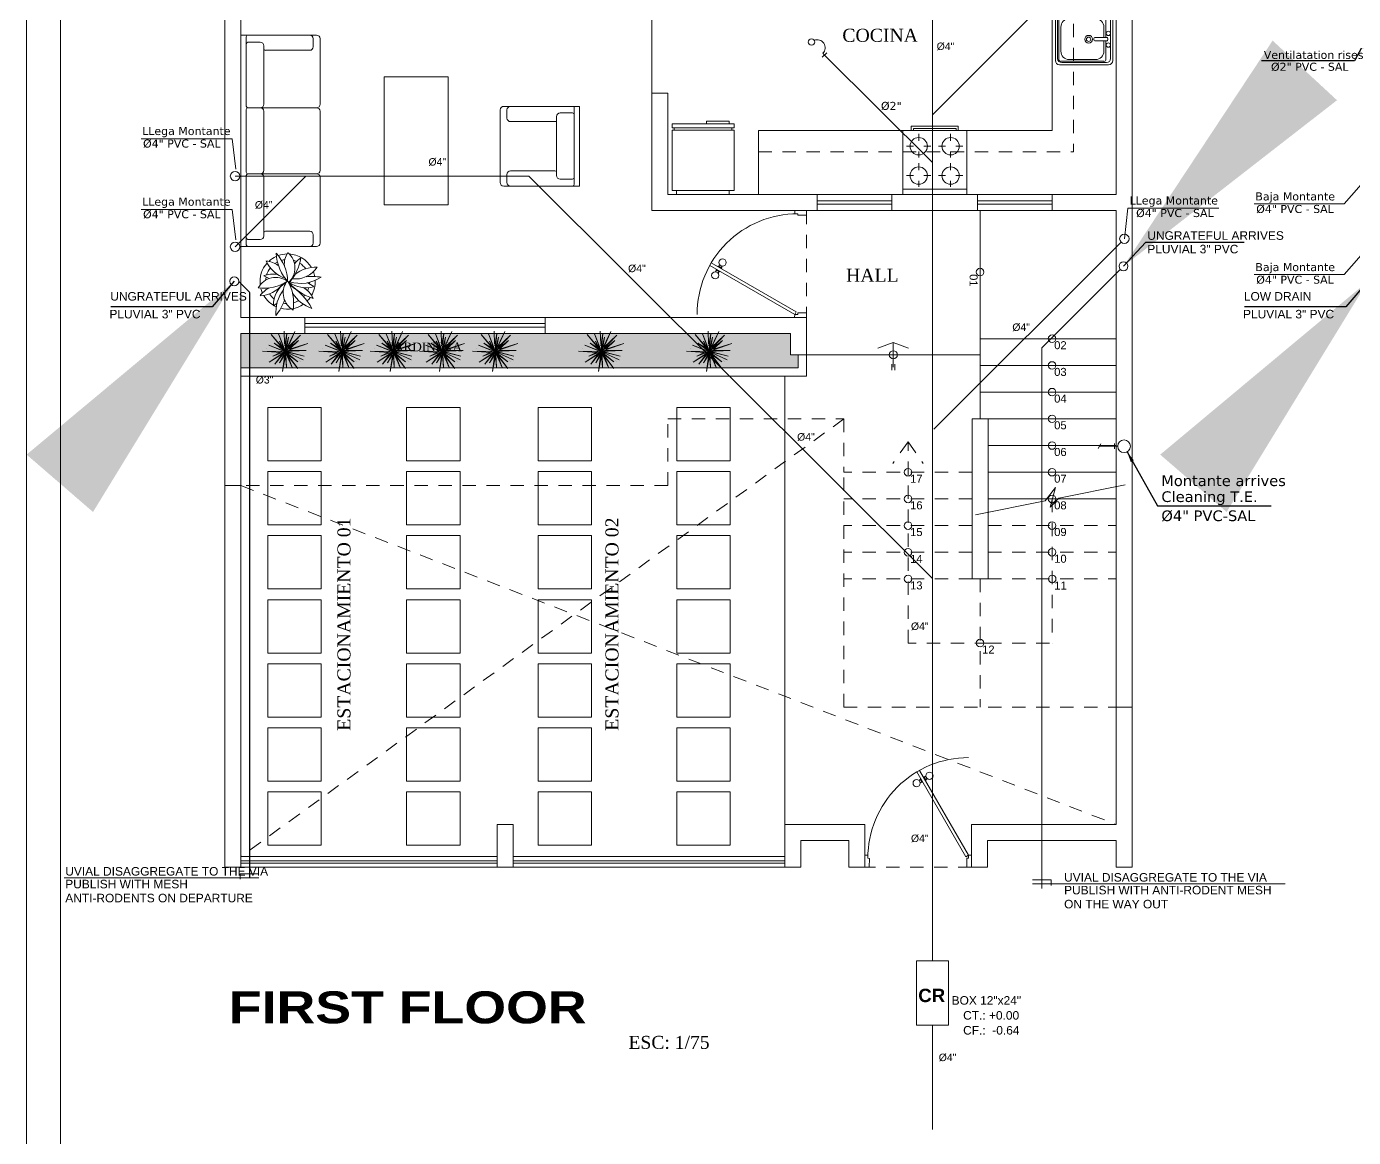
# Model space of a CAD drawing. Header units: millimetres. Extents: x -59 to 123, y 54 to 155.
# Drawn here: x 34.58 to 47.02, y 131.96 to 142.36 of the extents above; entities that cross this region are included whole.
import ezdxf

# ---------------------------------------------------------------- set-up
doc = ezdxf.new("R2010")
doc.units = ezdxf.units.MM
for name, pattern in [('ACAD_ISO04W100', [30.5, 24, -3, 0.5, -3]), ('CONTINUA', [0]), ('DASHDOT', [25.4, 12.7, -6.35, 0, -6.35]), ('DASHDOTX2', [50.8, 25.4, -12.7, 0, -12.7]), ('HIDDEN2', [0.1875, 0.125, -0.0625])]:
    doc.linetypes.add(name, pattern=pattern)
doc.layers.get('0').update_dxf_attribs({"lineweight": 9})
doc.layers.get('Defpoints').update_dxf_attribs({"lineweight": 0})
for name, color, linetype in [('A-PROY', 8, 'HIDDEN2'), ('A-TEX 010', 7, 'Continuous'), ('TEXTO', 2, 'Continuous'), ('TEXTO2', 3, 'Continuous')]:
    doc.layers.add(name, color=color, linetype=linetype)
for name, color, linetype, lineweight in [('arboles', 94, 'Continuous', 9), ('COTAS', 8, 'Continuous', 5), ('desague', 4, 'Continuous', 60), ('DET-CORTE', 86, 'Continuous', 50), ('ESCALERA', 128, 'Continuous', 9), ('HP-Baranda', 2, 'Continuous', 0), ('HP-Mobiliario', 251, 'Continuous', 0), ('mobiliario', 7, 'Continuous', 0), ('MUEBLES', 40, 'Continuous', 20), ('muro', 5, 'Continuous', 70), ('murobajo', 7, 'Continuous', 30), ('MUROS', 7, 'Continuous', 80), ('niveles', 8, 'Continuous', 15), ('pisos', 251, 'Continuous', 0), ('PLANTILLA', 252, 'Continuous', 13), ('pluma1', 1, 'Continuous', 9), ('pluma2', 4, 'Continuous', 20), ('pluma3', 13, 'Continuous', 30), ('PUERTAS', 7, 'Continuous', 9), ('red desague', 73, 'Continuous', 80), ('TEXTOAGUA', 140, 'Continuous', 20), ('TUB.AGUA', 7, 'DASHDOTX2', 40), ('vegetacion', 95, 'Continuous', 0), ('VENTANA BAJA', 150, 'Continuous', 20)]:
    doc.layers.add(name, color=color, linetype=linetype, lineweight=lineweight)
doc.styles.add('120', font='Swis721 LtEx BT Light.ttf', dxfattribs={"height": 0.12})
doc.styles.add('ARIAL', font='arial.ttf')
doc.styles.add('ARIALNEG', font='arialbd.ttf')
doc.styles.add('BOLD', font='Swis721 Lt BT Light.ttf', dxfattribs={"height": 2})
doc.styles.add('DL-100', font='arialbd.ttf', dxfattribs={"width": 1.4, "height": 0.14})
doc.styles.add('LUIS', font='arial.ttf')
doc.styles.add('ROMANS', font='ROMANS.SHX', dxfattribs={"width": 1.35, "height": 0.29})
doc.styles.get("Standard").update_dxf_attribs({"font": 'arial.ttf'})
doc.styles.add('style4', font='verdanab.ttf', dxfattribs={"height": 0.1})
doc.styles.add('textcosan', font='verdana.ttf', dxfattribs={"height": 0.1})
doc.dimstyles.new('dimension horizontal', dxfattribs={"dimtxt": 0.08, "dimasz": 0.1, "dimexe": 0.15, "dimexo": 0.3, "dimgap": 0.01, "dimtad": 2, "dimtih": 1, "dimtoh": 1, "dimzin": 1, "dimtxsty": 'style4', "dimblk": 'ARCHTICK', "dimcen": 0.08, "dimadec": 0, "dimazin": 0, "dimtfac": 1, "dimtmove": 0, "dimatfit": 3, "dimfxl": 1, "dimarcsym": 0})
doc.dimstyles.new('ISO-25', dxfattribs={"dimtxt": 2.5, "dimasz": 2.5, "dimexe": 1.25, "dimexo": 0.625, "dimtad": 1, "dimtxsty": 'Standard', "dimcen": 2.5, "dimadec": 0, "dimazin": 0, "dimtfac": 1, "dimtmove": 0, "dimatfit": 3, "dimfxl": 1, "dimarcsym": 0})

# ---------------------------------------------------------------- blocks, each defined once
blk = doc.blocks.new('COC')
for p, q in [((602.979, 76.362), (603.419, 76.362)), ((602.979, 76.362), (602.979, 76.322)), ((602.999, 76.342), (603.399, 76.342)), ((602.999, 76.342), (602.999, 76.322)), ((603.399, 76.342), (603.399, 76.322)), ((603.419, 76.362), (603.419, 76.322)), ((602.899, 76.322), (603.499, 76.322)), ((602.899, 76.322), (602.899, 75.722)), ((603.05, 76.225), (603.05, 76.291)), ((603.349, 76.225), (603.349, 76.291)), ((603.499, 76.322), (603.499, 75.722)), ((602.934, 76.176), (603.001, 76.176)), ((603.05, 76.069), (603.05, 76.127)), ((603.099, 76.176), (603.164, 76.176)), ((603.234, 76.176), (603.3, 76.176)), ((603.349, 76.069), (603.349, 76.127)), ((603.398, 76.176), (603.463, 76.176)), ((603.05, 75.95), (603.05, 76.016)), ((603.349, 75.95), (603.349, 76.016)), ((602.934, 75.901), (603.001, 75.901)), ((603.05, 75.794), (603.05, 75.852)), ((603.099, 75.901), (603.164, 75.901)), ((603.234, 75.901), (603.3, 75.901)), ((603.349, 75.794), (603.349, 75.852)), ((603.398, 75.901), (603.463, 75.901)), ((603.499, 75.772), (602.899, 75.772)), ((603.499, 75.722), (602.899, 75.722))]:
    blk.add_line(p, q)
for centre in [(603.05, 76.176), (603.349, 76.176), (603.05, 75.901), (603.349, 75.901)]:
    blk.add_circle(centre, 0.0812)
blk = doc.blocks.new('lavo')
for p, q in [((734.652, 78.217), (734.652, 77.495)), ((734.652, 78.217), (734.652, 77.495)), ((734.672, 78.198), (734.672, 77.515)), ((734.672, 78.198), (734.672, 77.515)), ((734.691, 78.256), (735.15, 78.256)), ((734.691, 78.256), (735.15, 78.256)), ((734.711, 78.237), (735.13, 78.237)), ((734.711, 78.237), (735.13, 78.237)), ((734.716, 78.206), (734.716, 77.71)), ((734.716, 78.206), (734.716, 77.71)), ((734.735, 78.225), (735.138, 78.225)), ((734.735, 78.225), (735.138, 78.225)), ((734.741, 78.206), (734.741, 77.905)), ((734.741, 78.206), (734.741, 77.905)), ((734.764, 78.206), (734.764, 77.905)), ((734.764, 78.206), (734.764, 77.905)), ((734.788, 78.206), (734.788, 77.905)), ((734.788, 78.206), (734.788, 77.905)), ((734.811, 78.206), (734.811, 77.905)), ((734.811, 78.206), (734.811, 77.905)), ((734.834, 78.206), (734.834, 77.905)), ((734.834, 78.206), (734.834, 77.905)), ((734.858, 78.206), (734.858, 77.905)), ((734.858, 78.206), (734.858, 77.905)), ((734.881, 78.206), (734.881, 77.905)), ((734.881, 78.206), (734.881, 77.905)), ((734.905, 78.206), (734.905, 77.905)), ((734.905, 78.206), (734.905, 77.905)), ((734.928, 78.206), (734.928, 77.905)), ((734.928, 78.206), (734.928, 77.905)), ((734.951, 78.206), (734.951, 77.905)), ((734.951, 78.206), (734.951, 77.905)), ((734.975, 78.206), (734.975, 77.905)), ((734.975, 78.206), (734.975, 77.905)), ((734.998, 78.206), (734.998, 77.905)), ((734.998, 78.206), (734.998, 77.905)), ((735.021, 78.206), (735.021, 77.905)), ((735.021, 78.206), (735.021, 77.905)), ((735.045, 78.206), (735.045, 77.905)), ((735.045, 78.206), (735.045, 77.905)), ((735.068, 78.206), (735.068, 77.905)), ((735.068, 78.206), (735.068, 77.905)), ((735.091, 78.206), (735.091, 77.905)), ((735.091, 78.206), (735.091, 77.905)), ((735.115, 78.206), (735.115, 77.905)), ((735.115, 78.206), (735.115, 77.905)), ((735.138, 78.206), (735.138, 77.905)), ((735.138, 78.206), (735.138, 77.905)), ((735.158, 78.206), (735.158, 77.507)), ((735.158, 78.206), (735.158, 77.507)), ((735.169, 78.198), (735.169, 77.515)), ((735.169, 78.198), (735.169, 77.515)), ((735.189, 78.217), (735.189, 77.495)), ((735.189, 78.217), (735.189, 77.495)), ((735.06, 77.886), (734.813, 77.886)), ((735.06, 77.886), (734.813, 77.886)), ((734.697, 77.702), (734.697, 77.688)), ((734.697, 77.702), (734.697, 77.688)), ((734.821, 77.71), (734.705, 77.71)), ((734.821, 77.71), (734.705, 77.71)), ((734.735, 77.808), (734.735, 77.71)), ((734.735, 77.808), (734.735, 77.71)), ((734.829, 77.688), (734.829, 77.702)), ((734.829, 77.688), (734.829, 77.702)), ((735.138, 77.808), (735.138, 77.582)), ((735.138, 77.808), (735.138, 77.582)), ((734.705, 77.68), (734.821, 77.68)), ((734.705, 77.68), (734.821, 77.68)), ((734.716, 77.68), (734.716, 77.507)), ((734.716, 77.68), (734.716, 77.507)), ((734.735, 77.68), (734.735, 77.582)), ((734.735, 77.68), (734.735, 77.582)), ((734.691, 77.456), (735.15, 77.456)), ((734.691, 77.456), (735.15, 77.456)), ((734.711, 77.476), (735.13, 77.476)), ((734.711, 77.476), (735.13, 77.476)), ((734.735, 77.488), (735.138, 77.488)), ((734.735, 77.488), (735.138, 77.488)), ((735.06, 77.504), (734.813, 77.504)), ((735.06, 77.504), (734.813, 77.504))]:
    blk.add_line(p, q)
for centre, radius in [((734.694, 77.749), 0.0202), ((734.694, 77.749), 0.0202), ((734.878, 77.695), 0.0361), ((734.878, 77.695), 0.0361), ((734.878, 77.695), 0.0205), ((734.878, 77.695), 0.0205), ((734.694, 77.64), 0.0202), ((734.694, 77.64), 0.0202)]:
    blk.add_circle(centre, radius)
for centre, radius, start, end in [((734.691, 78.217), 0.0389, 90, 180), ((734.691, 78.217), 0.0389, 90, 180), ((734.711, 78.198), 0.0389, 90, 180), ((734.711, 78.198), 0.0389, 90, 180), ((734.735, 78.206), 0.0195, 90, 180), ((734.735, 78.206), 0.0195, 90, 180), ((735.13, 78.198), 0.0389, 0, 90), ((735.13, 78.198), 0.0389, 0, 90), ((735.138, 78.206), 0.0195, 0, 90), ((735.138, 78.206), 0.0195, 0, 90), ((735.15, 78.217), 0.0389, 0, 90), ((735.15, 78.217), 0.0389, 0, 90), ((734.813, 77.808), 0.0779, 90, 180), ((734.813, 77.808), 0.0779, 90, 180), ((735.06, 77.808), 0.0779, 0, 90), ((735.06, 77.808), 0.0779, 0, 90), ((734.705, 77.702), 0.00779, 90, 180), ((734.705, 77.702), 0.00779, 90, 180), ((734.821, 77.702), 0.00779, 0, 90), ((734.821, 77.702), 0.00779, 0, 90), ((734.705, 77.688), 0.00779, 180, 270), ((734.705, 77.688), 0.00779, 180, 270), ((734.813, 77.582), 0.0779, 180, 270), ((734.813, 77.582), 0.0779, 180, 270), ((734.821, 77.688), 0.00779, 270, 360), ((734.821, 77.688), 0.00779, 270, 360), ((735.06, 77.582), 0.0779, 270, 0), ((735.06, 77.582), 0.0779, 270, 0), ((734.691, 77.495), 0.0389, 180, 270), ((734.691, 77.495), 0.0389, 180, 270), ((734.711, 77.515), 0.0389, 180, 270), ((734.711, 77.515), 0.0389, 180, 270), ((734.735, 77.507), 0.0195, 180, 270), ((734.735, 77.507), 0.0195, 180, 270), ((735.13, 77.515), 0.0389, 270, 0), ((735.13, 77.515), 0.0389, 270, 0), ((735.138, 77.507), 0.0195, 270, 0), ((735.138, 77.507), 0.0195, 270, 0), ((735.15, 77.495), 0.0389, 270, 0), ((735.15, 77.495), 0.0389, 270, 0)]:
    blk.add_arc(centre, radius, start, end)
blk = doc.blocks.new('REFRI')
at = {"layer": 'MUEBLES', "color": 250, "lineweight": 0, "ltscale": 0.25}
for p, q in [((0.04, 0.298), (0.04, -0.302)), ((0.625, 0.298), (0.04, 0.298)), ((0.625, -0.302), (0.625, 0.298)), ((0.647, 0.277), (0.625, 0.277)), ((0.647, -0.302), (0.647, 0.298)), ((0.685, 0.298), (0.647, 0.298)), ((0.685, 0.298), (0.685, -0.302)), ((0.685, -0.302), (0.685, 0.298)), ((0, 0.254), (0, -0.254)), ((0.04, 0.254), (0, 0.254)), ((0.711, -0.034), (0.685, -0.034)), ((0.711, -0.256), (0.711, -0.034)), ((0, -0.254), (0.04, -0.254)), ((0.711, -0.256), (0.685, -0.256)), ((0.04, -0.302), (0.625, -0.302)), ((0.647, -0.28), (0.625, -0.28)), ((0.647, -0.302), (0.685, -0.302))]:
    blk.add_line(p, q, dxfattribs=at)
blk = doc.blocks.new('A$C553331B4')
at = {"layer": 'pisos'}
for points in [[(0, 4.1), (0.5, 4.1), (0.5, 3.6), (0, 3.6)], [(1.8, 4.1), (1.3, 4.1), (1.3, 3.6), (1.8, 3.6)], [(0, 3.5), (0.5, 3.5), (0.5, 3), (0, 3)], [(1.8, 3.5), (1.3, 3.5), (1.3, 3), (1.8, 3)], [(0, 2.9), (0.5, 2.9), (0.5, 2.4), (0, 2.4)], [(1.8, 2.9), (1.3, 2.9), (1.3, 2.4), (1.8, 2.4)], [(0, 2.3), (0.5, 2.3), (0.5, 1.8), (0, 1.8)], [(1.8, 2.3), (1.3, 2.3), (1.3, 1.8), (1.8, 1.8)], [(0, 1.7), (0.5, 1.7), (0.5, 1.2), (0, 1.2)], [(1.8, 1.7), (1.3, 1.7), (1.3, 1.2), (1.8, 1.2)], [(0, 1.1), (0.5, 1.1), (0.5, 0.6), (0, 0.6)], [(1.8, 1.1), (1.3, 1.1), (1.3, 0.6), (1.8, 0.6)], [(0, 0.5), (0.5, 0.5), (0.5, 0), (0, 0)], [(1.8, 0.5), (1.3, 0.5), (1.3, 0), (1.8, 0)]]:
    blk.add_lwpolyline(points, close=True, dxfattribs=at)
blk = doc.blocks.new('rf67')
at = {"layer": 'PUERTAS', "ltscale": 0.075}
for p, q in [((2984.454, 394.896), (2984.429, 394.895)), ((2984.458, 394.069), (2984.429, 394.895)), ((2984.483, 394.07), (2984.454, 394.896)), ((2983.733, 394.439), (2983.698, 394.374)), ((2983.711, 394.48), (2983.733, 394.468)), ((2983.733, 394.468), (2983.722, 394.445)), ((2983.722, 394.445), (2983.733, 394.439)), ((2983.664, 394.391), (2983.698, 394.374)), ((2984.483, 394.07), (2984.458, 394.069)), ((2984.483, 394.07), (2984.472, 394.047)), ((2984.506, 394.058), (2984.483, 394.07)), ((2984.46, 394.053), (2984.425, 393.987)), ((2984.459, 393.969), (2984.425, 393.987)), ((2984.472, 394.047), (2984.46, 394.053))]:
    blk.add_line(p, q, dxfattribs=at)
at = {"layer": 'PUERTAS', "ltscale": 0.01}
for p, q in [((2984.409, 394.824), (2984.426, 394.825)), ((2984.41, 394.8), (2984.427, 394.801)), ((2984.425, 394.83), (2984.431, 394.83)), ((2984.427, 394.796), (2984.425, 394.83)), ((2984.427, 394.796), (2984.433, 394.796)), ((2984.462, 394.831), (2984.457, 394.831)), ((2984.464, 394.797), (2984.458, 394.797)), ((2984.464, 394.797), (2984.462, 394.831)), ((2984.479, 394.827), (2984.463, 394.826)), ((2984.48, 394.803), (2984.464, 394.802))]:
    blk.add_line(p, q, dxfattribs=at)
for centre in [(2984.382, 394.812), (2984.507, 394.816)]:
    blk.add_circle(centre, 0.0302, dxfattribs=at)
blk.add_arc((2984.471, 394.048), 0.848, 61.9779, 152.0448, dxfattribs=at)
blk = doc.blocks.new('DWW')
at = {"layer": 'arboles', "color": 251}
for p, q in [((303.82, 165.03), (303.629, 165.257)), ((303.629, 165.257), (303.77, 165.098)), ((303.82, 165.03), (303.729, 165.27)), ((303.729, 165.27), (303.815, 165.052)), ((303.812, 165.133), (303.805, 165.302)), ((303.841, 165.274), (303.813, 165.108)), ((303.82, 165.03), (303.949, 165.3)), ((303.82, 165.03), (303.841, 165.274)), ((303.82, 165.03), (304.028, 165.251)), ((303.82, 165.03), (303.865, 165.223)), ((303.865, 165.223), (303.836, 165.057)), ((303.949, 165.3), (303.853, 165.084)), ((303.853, 165.084), (304.028, 165.251)), ((303.987, 165.227), (303.987, 165.227)), ((303.997, 165.207), (303.997, 165.207)), ((303.82, 165.03), (303.512, 165.036)), ((303.512, 165.036), (303.756, 165.015)), ((303.566, 165.072), (303.566, 165.072)), ((303.82, 165.03), (303.596, 165.113)), ((303.596, 165.113), (303.772, 165.041)), ((303.82, 165.03), (303.604, 164.887)), ((303.653, 164.967), (303.785, 165.033)), ((303.82, 165.03), (303.653, 164.967)), ((303.82, 165.03), (303.668, 165.141)), ((303.668, 165.141), (303.788, 165.068)), ((303.679, 165.147), (303.679, 165.147)), ((303.82, 165.03), (303.679, 164.86)), ((303.69, 165.128), (303.69, 165.128)), ((303.82, 165.03), (303.741, 165.17)), ((303.741, 165.17), (303.77, 165.098)), ((303.82, 165.03), (303.744, 164.875)), ((303.82, 165.03), (303.783, 164.76)), ((303.82, 165.03), (304.001, 165.176)), ((303.82, 165.03), (304.124, 165.137)), ((303.82, 165.03), (304.102, 165.041)), ((303.82, 165.03), (304.074, 164.966)), ((303.82, 165.03), (303.99, 164.798)), ((303.82, 165.03), (304.063, 164.918)), ((303.82, 165.03), (303.99, 164.889)), ((303.82, 165.03), (303.837, 164.818)), ((303.82, 165.03), (303.92, 164.804)), ((304.063, 164.918), (303.847, 165.014)), ((304.074, 164.966), (303.855, 165.027)), ((304.102, 165.041), (303.863, 165.041)), ((303.873, 165.151), (303.873, 165.151)), ((304.001, 165.176), (303.879, 165.059)), ((304.124, 165.137), (303.879, 165.059)), ((303.782, 164.998), (303.604, 164.887)), ((303.604, 164.887), (303.604, 164.887)), ((303.679, 164.86), (303.782, 164.998)), ((303.744, 164.875), (303.809, 164.982)), ((303.783, 164.76), (303.822, 164.974)), ((303.837, 164.818), (303.83, 164.987)), ((303.99, 164.889), (303.852, 164.992)), ((303.99, 164.798), (303.857, 164.971)), ((303.857, 164.971), (303.92, 164.804)), ((303.898, 164.836), (303.898, 164.836)), ((304.012, 164.912), (304.012, 164.912)), ((304.022, 164.892), (304.022, 164.892))]:
    blk.add_line(p, q, dxfattribs=at)
blk = doc.blocks.new('A$C45F17A5E')
at = {"color": 250, "lineweight": 0}
for p, q in [((0.13, 0.259), (0.13, 0.203)), ((0.158, 0.259), (0.158, 0.203)), ((0.144, 0.229), (0.144, 0))]:
    blk.add_line(p, q, dxfattribs=at)
blk.add_lwpolyline([(0.288, 0.052), (0.144, 0), (0, 0.052)], dxfattribs=at)
blk.add_circle((0.144, 0.114), 0.0379, dxfattribs=at)
blk = doc.blocks.new('juy')
at = {"layer": 'mobiliario'}
for p, q in [((290.007, 88.104), (290.007, 88.038)), ((290.007, 88.104), (291.987, 88.104)), ((290.007, 87.395), (290.007, 88.038)), ((290.023, 88.055), (290.089, 88.055)), ((290.073, 87.923), (290.073, 88.038)), ((290.089, 88.055), (290.671, 88.055)), ((290.687, 88.038), (290.687, 87.923)), ((290.704, 88.055), (291.29, 88.055)), ((291.306, 88.038), (291.306, 87.923)), ((291.306, 88.038), (291.306, 87.923)), ((291.904, 88.055), (291.323, 88.055)), ((291.97, 88.055), (291.904, 88.055)), ((291.921, 87.923), (291.921, 88.038)), ((291.987, 88.104), (291.987, 88.038)), ((291.987, 87.395), (291.987, 88.038)), ((290.687, 87.923), (290.687, 87.395)), ((290.687, 87.923), (290.687, 87.395)), ((291.306, 87.923), (291.306, 87.395)), ((291.306, 87.923), (291.306, 87.395)), ((290.106, 87.89), (290.654, 87.89)), ((290.149, 87.459), (290.149, 87.873)), ((290.72, 87.89), (291.273, 87.89)), ((291.888, 87.89), (291.339, 87.89)), ((291.844, 87.459), (291.844, 87.873)), ((290.116, 87.426), (290.04, 87.426)), ((291.877, 87.426), (291.954, 87.426)), ((290.654, 87.362), (290.04, 87.362)), ((291.273, 87.362), (290.72, 87.362)), ((291.339, 87.362), (291.789, 87.362)), ((291.789, 87.362), (291.954, 87.362))]:
    blk.add_line(p, q, dxfattribs=at)
for centre, radius, start, end in [((290.023, 88.038), 0.0165, 90, 180), ((290.089, 88.038), 0.0165, 90, 180), ((290.671, 88.038), 0.0165, 0, 90), ((290.704, 88.038), 0.0165, 90, 180), ((291.29, 88.038), 0.0165, 0, 90), ((291.323, 88.038), 0.0165, 90, 180), ((291.904, 88.038), 0.0165, 0, 90), ((291.97, 88.038), 0.0165, 0, 90), ((290.106, 87.923), 0.033, 180, 270), ((290.654, 87.923), 0.033, 270, 0), ((290.72, 87.923), 0.033, 180, 270), ((291.273, 87.923), 0.033, 270, 0), ((291.339, 87.923), 0.033, 180, 270), ((291.888, 87.923), 0.033, 270, 0), ((290.133, 87.873), 0.0165, 0, 90), ((291.86, 87.873), 0.0165, 90, 180), ((290.04, 87.459), 0.033, 180, 270), ((290.04, 87.395), 0.033, 180, 270), ((290.116, 87.459), 0.033, 270, 0), ((290.654, 87.395), 0.033, 270, 0), ((290.72, 87.395), 0.033, 180, 270), ((291.273, 87.395), 0.033, 270, 0), ((291.339, 87.395), 0.033, 180, 270), ((291.877, 87.459), 0.033, 180, 270), ((291.954, 87.459), 0.033, 270, 0), ((291.954, 87.395), 0.033, 270, 0)]:
    blk.add_arc(centre, radius, start, end, dxfattribs=at)
blk = doc.blocks.new('A$C35FC679C')
at = {"layer": 'mobiliario'}
for centre, major_axis, start_param, end_param in [((0.37, 0.655), (0.234, 0.234), 2.807945, 3.559162), ((0.053, 0.276), (-0.166, 0.166), -1.394739, -0.871978), ((0.275, 0.318), (-0.183, 0.183), -0.365862, -0.03183), ((0.275, 0.318), (0.146, 0.146), 1.271239, 1.398804), ((0.576, 0.594), (0.288, 0.288), 2.381853, 3.132124), ((-0.132, 0.308), (-0.288, 0.288), 3.952649, 4.669739), ((0.275, 0.318), (0.183, 0.183), 0.797223, 1.134269), ((0.275, 0.318), (0.146, 0.146), 0.909973, 1.067965), ((0.43, 0.479), (-0.132, 0.132), 0.167501, 0.86755), ((0.157, 0.446), (-0.132, 0.132), 3.094325, 4.784748), ((-0.091, 0.63), (0.353, 0.353), 4.785521, 5.315946), ((0.275, 0.318), (0.183, 0.183), 6.02824, 7.016873), ((0.275, 0.318), (-0.146, 0.146), -1.199158, -1.042094), ((0.518, 0.347), (0.16, 0.16), 1.337852, 1.698718), ((0.275, 0.318), (-0.183, 0.183), 0.051086, 0.909468), ((0.14, 0.114), (-0.194, 0.194), -0.937031, -0.455009), ((0.275, 0.318), (0.146, 0.146), 1.683254, 2.05202), ((0.351, 0.577), (-0.166, 0.166), 2.21188, 3.369461), ((0.544, 0.122), (0.234, 0.234), 0.766198, 1.445373), ((0.275, 0.318), (-0.146, 0.146), 4.538164, 4.923401), ((0.275, 0.318), (0.183, 0.183), 5.676028, 5.861613), ((0.164, 0.17), (-0.132, 0.132), -1.418119, 0.293643), ((0.052, 0.662), (0.288, 0.288), 3.797997, 4.502305), ((0.018, 0.436), (0.177, 0.177), 3.921465, 4.892716), ((0.235, 0.02), (-0.194, 0.194), -0.261765, 0.135081), ((0.275, 0.318), (0.183, 0.183), 2.599723, 2.77898), ((0.191, 0.58), (0.177, 0.177), 3.331376, 3.563389), ((0.275, 0.318), (-0.146, 0.146), 0.584922, 0.72824), ((0.275, 0.318), (-0.146, 0.146), 1.092541, 1.137504), ((0.377, 0.104), (-0.166, 0.166), -0.270571, 0.843169), ((0.42, 0.212), (0.132, 0.132), 1.775543, 3.400298), ((-0.076, 0.117), (-0.288, 0.288), 3.763059, 4.467367), ((0.447, 0.534), (0.194, 0.194), 3.309542, 4.190301), ((0.663, 0.637), (0.353, 0.353), 3.077982, 3.622898), ((0.397, 0.647), (0.245, 0.245), 3.630658, 4.513959), ((-0.021, -0.222), (0.422, 0.422), 6.001395, 6.507374), ((0.308, 0.066), (0.16, 0.16), 5.927989, 6.537035), ((0.502, -0.232), (-0.422, 0.422), -0.932448, -0.695335), ((0.365, 0.073), (0.177, 0.177), 0.122703, 0.408865), ((0.275, 0.318), (-0.146, 0.146), 3.492902, 3.652356), ((0.275, 0.318), (0.146, 0.146), 5.381139, 5.463081), ((0.275, 0.318), (0.183, 0.183), 4.969783, 5.537943), ((0.275, 0.318), (-0.183, 0.183), 1.311404, 1.930218), ((0.275, 0.318), (-0.146, 0.146), 1.385002, 1.687797), ((0.511, 0.03), (-0.245, 0.245), 0.133267, 0.873255), ((-0.311, 0.359), (0.422, 0.422), 4.851626, 5.129163), ((0.615, 0.394), (0.245, 0.245), 2.917221, 3.59382), ((0.275, 0.318), (-0.146, 0.146), 2.629977, 2.881634), ((0.275, 0.318), (0.146, 0.146), 4.730852, 4.837244), ((0.275, 0.318), (0.183, 0.183), 4.706544, 4.887542), ((-0.044, 0.364), (0.234, 0.234), 4.523092, 4.652415), ((0.275, 0.318), (0.183, 0.183), 3.671632, 4.53098), ((0.275, 0.318), (0.146, 0.146), 3.725409, 3.865505)]:
    blk.add_ellipse(centre, major_axis=major_axis, ratio=1, start_param=start_param, end_param=end_param, dxfattribs=at)
blk = doc.blocks.new('A$C22363C2C')
at = {"layer": 'mobiliario'}
for p, q in [((0, 0.747), (0.066, 0.747)), ((0.71, 0.747), (0.066, 0.747)), ((0.05, 0.73), (0.05, 0.664)), ((0.05, 0.078), (0.05, 0.664)), ((0.066, 0.681), (0.182, 0.681)), ((0.066, 0.681), (0.182, 0.681)), ((0.182, 0.681), (0.066, 0.681)), ((0.215, 0.095), (0.215, 0.648)), ((0.679, 0.637), (0.679, 0.714)), ((0.743, 0.714), (0.743, 0.033)), ((0.646, 0.604), (0.231, 0.604)), ((0.646, 0.143), (0.215, 0.143)), ((0.05, 0), (0.05, 0.078)), ((0.066, 0.062), (0.182, 0.062)), ((0.679, 0.11), (0.679, 0.033)), ((0, 0), (0.066, 0)), ((0.71, 0), (0.066, 0))]:
    blk.add_line(p, q, dxfattribs=at)
blk.add_lwpolyline([(0, 0.747), (0, 0)], dxfattribs=at)
for centre, radius, start, end in [((0.066, 0.73), 0.0165, 90, 180), ((0.646, 0.714), 0.033, 0, 90), ((0.71, 0.714), 0.033, 0, 90), ((0.066, 0.664), 0.0165, 90, 180), ((0.066, 0.664), 0.0165, 90, 180), ((0.182, 0.648), 0.033, 0, 90), ((0.182, 0.648), 0.033, 0, 90), ((0.646, 0.637), 0.033, 270, 0), ((0.231, 0.62), 0.0165, 180, 270), ((0.646, 0.11), 0.033, 0, 90), ((0.066, 0.078), 0.0165, 180, 270), ((0.182, 0.095), 0.033, 270, 0), ((0.646, 0.033), 0.033, 270, 0), ((0.71, 0.033), 0.033, 270, 0)]:
    blk.add_arc(centre, radius, start, end, dxfattribs=at)
blk = doc.blocks.new('A$C430C04D8')
at = {"layer": 'vegetacion', "lineweight": 0}
h = blk.add_hatch(dxfattribs=at)
h.set_pattern_fill('AR-SAND', color=256, scale=0.0025)
h.set_pattern_definition([(37.5, (-176.8133, 67.89399), (-0.00400008, 0.12235331), [0, -0.09652, 0, -0.10795, 0, -0.1031875]), (7.5, (-176.8133, 67.89399), (0.11238082, 0.17920628), [0, -0.05207, 0, -0.086995, 0, -0.0333375]), (327.5, (-176.89141, 67.89399), (0.19774809, 0.000359296), [0, -0.03175, 0, -0.1143, 0, -0.149225]), (317.5, (-176.89141, 67.89399), (0.19088911, 0.05573233), [0, -0.015875, 0, -0.07493, 0, -0.085725])])
h.paths.add_polyline_path([(5.37, 4.799), (5.3, 4.799), (5.3, 4.999), (0.15, 4.999), (0.15, 4.679), (5.37, 4.679)])
at = {"layer": 'A-PROY', "lineweight": 0}
for p, q in [((7.95, 8.35), (7.95, 6.7)), ((5, 6.7), (7.95, 6.7)), ((5.45, 6.15), (5.45, 5.15)), ((0.75, 5.15), (3, 5.15)), ((5.8, 4.2), (0.15, 0.1)), ((4.15, 4.2), (5.8, 4.2)), ((4.15, 3.575), (4.15, 4.2)), ((5.8, 4.2), (5.8, 3.7)), ((6.4, 3.984), (6.257, 3.782)), ((6.4, 2.1), (6.4, 3.984)), ((6.4, 3.984), (6.543, 3.782)), ((7, 3.7), (5.8, 3.7)), ((5.8, 1.5), (5.8, 3.7)), ((4.15, 3.575), (0.15, 3.575)), ((0.15, 3.575), (8.35, 0.4)), ((7, 3.45), (5.8, 3.45)), ((7.752, 3.45), (7.75, 2.1)), ((7, 3.2), (5.8, 3.2)), ((7.15, 3.2), (8.35, 3.2)), ((7, 2.95), (5.8, 2.95)), ((7.15, 2.95), (8.35, 2.95)), ((7, 2.7), (5.8, 2.7)), ((7.075, 2.7), (7.075, 1.5)), ((7.15, 2.7), (8.35, 2.7)), ((7.15, 2.1), (6.4, 2.1)), ((7.15, 2.1), (7.75, 2.1)), ((5.8, 1.5), (7.15, 1.5)), ((7.15, 1.5), (8.35, 1.5)), ((6.995, 0), (5.995, 0))]:
    blk.add_line(p, q, dxfattribs=at)
at = {"layer": 'COTAS', "lineweight": 0}
blk.add_line((5.245, 0.4), (5.245, 4.599), dxfattribs=at)
at = {"layer": 'ESCALERA', "lineweight": 0, "ltscale": 0.25}
for p, q in [((7.075, 4.2), (7.075, 6.15)), ((7.075, 4.95), (8.35, 4.95)), ((7.075, 4.799), (5.45, 4.799)), ((7.075, 4.7), (8.35, 4.7)), ((7.075, 4.45), (8.35, 4.45)), ((7.15, 4.2), (8.35, 4.2)), ((7.15, 3.95), (8.35, 3.95)), ((7.15, 3.7), (8.35, 3.7)), ((7.15, 3.45), (8.35, 3.45))]:
    blk.add_line(p, q, dxfattribs=at)
at = {"layer": 'HP-Baranda', "lineweight": 0}
for p, q in [((8.433, 3.582), (7.812, 3.458)), ((7.684, 3.432), (7.033, 3.302))]:
    blk.add_line(p, q, dxfattribs=at)
blk.add_lwpolyline([(7.684, 3.432), (7.783, 3.558), (7.731, 3.374), (7.812, 3.458)], dxfattribs=at)
at = {"layer": 'mobiliario', "lineweight": 0, "ltscale": 0.3}
for p, q in [((7.75, 8.35), (7.75, 6.9)), ((5, 6.9), (7.75, 6.9)), ((5, 6.9), (5, 6.3))]:
    blk.add_line(p, q, dxfattribs=at)
at = {"layer": 'mobiliario', "lineweight": 0}
blk.add_lwpolyline([(1.492, 7.404), (1.492, 6.204), (2.092, 6.204), (2.092, 7.404)], close=True, dxfattribs=at)
at = {"layer": 'muro', "lineweight": 0, "ltscale": 0.25}
for p, q in [((4, 7.25), (4, 8.15)), ((5.37, 4.799), (5.37, 4.679)), ((5.45, 4.799), (5.45, 4.599)), ((5.37, 4.679), (0.15, 4.679)), ((5.45, 4.599), (0.15, 4.599)), ((0.15, 0.1), (2.55, 0.1)), ((0.15, 0.06), (2.55, 0.06)), ((0.15, 0.038), (2.55, 0.038)), ((0.15, 0), (2.55, 0)), ((2.7, 0.1), (5.245, 0.1)), ((2.7, 0.06), (5.245, 0.06)), ((2.7, 0.038), (5.245, 0.038)), ((2.7, 0), (5.245, 0))]:
    blk.add_line(p, q, dxfattribs=at)
at = {"layer": 'murobajo', "lineweight": 0}
for p, q in [((5.55, 6.3), (6.25, 6.3)), ((7.05, 6.3), (7.75, 6.3)), ((5.55, 6.15), (6.25, 6.15)), ((7.05, 6.15), (7.75, 6.15)), ((0.75, 5.15), (3, 5.15)), ((0.75, 5), (3, 5)), ((0, 0.4), (0, 3.575)), ((0.15, 3.575), (0.15, 0.4)), ((8.35, 1.5), (8.35, 0.4)), ((8.5, 1.5), (8.5, 0)), ((0, 0.4), (0, 0)), ((0.15, 0.4), (0.15, 0)), ((2.55, 0.4), (2.55, 0)), ((2.7, 0.4), (2.55, 0.4)), ((2.7, 0.4), (2.7, 0)), ((5.245, 0), (5.245, 0.4)), ((5.995, 0.4), (5.245, 0.4)), ((5.995, 0.4), (5.845, 0.4)), ((5.995, 0), (5.995, 0.4)), ((6.995, 0), (6.995, 0.4)), ((8.35, 0.4), (6.995, 0.4)), ((5.395, 0), (5.395, 0.25)), ((5.845, 0.25), (5.395, 0.25)), ((5.845, 0.25), (5.845, 0)), ((7.145, 0), (7.145, 0.25)), ((8.35, 0.25), (7.145, 0.25)), ((8.35, 0.25), (8.35, 0)), ((0.15, 0), (0, 0)), ((2.7, 0), (2.55, 0)), ((5.245, 0), (5.395, 0)), ((5.845, 0), (5.995, 0)), ((6.995, 0), (7.145, 0)), ((8.5, 0), (8.35, 0))]:
    blk.add_line(p, q, dxfattribs=at)
at = {"layer": 'MUROS', "lineweight": 0}
for p, q in [((0, 19), (0, 3.575)), ((0.15, 11.95), (0.15, 5.15)), ((8.35, 6.3), (8.35, 8.6)), ((8.5, 1.5), (8.5, 8.6)), ((4, 7.25), (4, 6.15)), ((4.15, 7.25), (4, 7.25)), ((4.15, 7.25), (4.15, 6.3)), ((5.55, 6.3), (4.15, 6.3)), ((5.55, 6.3), (5.55, 6.15)), ((6.25, 6.3), (6.25, 6.15)), ((6.25, 6.3), (7.05, 6.3)), ((7.05, 6.3), (7.05, 6.15)), ((7.75, 6.3), (8.35, 6.3)), ((7.75, 6.3), (7.75, 6.15)), ((5.55, 6.15), (4, 6.15)), ((7.05, 6.15), (6.25, 6.15)), ((7.75, 6.15), (8.35, 6.15)), ((8.35, 4.8), (8.35, 6.15)), ((8.35, 1.5), (8.35, 5.95)), ((0.75, 5.15), (0.15, 5.15)), ((0.75, 4.999), (0.75, 5.15)), ((3, 4.999), (3, 5.15)), ((3, 5.15), (5.45, 5.15)), ((5.45, 5.15), (5.45, 4.799)), ((0.15, 4.999), (0.15, 3.575)), ((0.75, 4.999), (0.15, 4.999)), ((3, 4.999), (5.3, 4.999)), ((5.3, 4.799), (5.3, 4.999)), ((5.45, 4.799), (5.3, 4.799)), ((0.15, 3.575), (0, 3.575)), ((8.35, 1.5), (8.5, 1.5))]:
    blk.add_line(p, q, dxfattribs=at)
blk.add_lwpolyline([(7, 4.2), (7.15, 4.2), (7.15, 2.701), (7, 2.701), (7, 4.2)], dxfattribs=at)
at = {"layer": 'niveles', "lineweight": 0}
for centre in [(7.075, 5.575), (7.75, 4.95), (7.75, 4.7), (7.75, 4.45), (7.75, 4.2), (7.75, 3.95), (6.4, 3.7), (7.75, 3.7), (6.4, 3.45), (7.75, 3.45), (6.4, 3.2), (7.75, 3.2), (6.4, 2.95), (7.75, 2.95), (6.4, 2.7), (6.4, 2.7), (7.751, 2.7), (7.075, 2.1)]:
    blk.add_circle(centre, 0.0354, dxfattribs=at)
at = {"layer": 'VENTANA BAJA', "lineweight": 0}
for p, q in [((5.55, 6.243), (6.25, 6.243)), ((7.05, 6.243), (7.75, 6.243)), ((5.55, 6.21), (6.25, 6.21)), ((7.05, 6.21), (7.75, 6.21)), ((0.75, 5.093), (3, 5.093)), ((0.75, 5.06), (3, 5.06))]:
    blk.add_line(p, q, dxfattribs=at)
at = {"layer": 'arboles', "lineweight": 0, "xscale": 0.6931293320671273, "yscale": 0.6931293320671273, "zscale": 0.6931293320671273}
for p in [(-210.021, -109.556), (-209.492, -109.556), (-209.011, -109.556), (-208.551, -109.556), (-208.054, -109.556), (-207.06, -109.556), (-206.049, -109.556)]:
    blk.add_blockref('DWW', p, dxfattribs=at)
at = {"layer": 'COTAS', "lineweight": 0}
for p in [(0.403, 0.206), (2.935, 0.206)]:
    blk.add_blockref('A$C553331B4', p, dxfattribs=at)
at = {"layer": 'ESCALERA', "lineweight": 0, "ltscale": 0.25, "rotation": 180}
blk.add_blockref('A$C45F17A5E', (6.406, 4.914), dxfattribs=at)
at = {"layer": 'HP-Mobiliario', "lineweight": 0, "xscale": -1}
for name, p in [('lavo', (742.97, -69.939)), ('COC', (609.849, -69.422))]:
    blk.add_blockref(name, p, dxfattribs=at)
at = {"layer": 'mobiliario', "lineweight": 0, "xscale": -1, "rotation": 90}
blk.add_blockref('juy', (88.254, 297.801), dxfattribs=at)
at = {"layer": 'mobiliario', "lineweight": 0, "rotation": 180}
blk.add_blockref('A$C22363C2C', (3.322, 7.127), dxfattribs=at)
at = {"layer": 'mobiliario', "lineweight": 0}
blk.add_blockref('A$C35FC679C', (0.313, 5.168), dxfattribs=at)
at = {"layer": 'PLANTILLA', "lineweight": 0, "xscale": 0.9666666666620042, "yscale": 0.9666666666620042, "zscale": 0.9666666666620042, "rotation": 89.99999999999999}
blk.add_blockref('REFRI', (4.478, 6.3), dxfattribs=at)
at = {"layer": 'PUERTAS', "lineweight": 0}
for p, xscale, yscale, zscale, rotation in [((1947.289, 2728.598), -1.111111111121789, 1.111111111121789, 1.111111111121789, 62.03080168762027), ((-2716.453, -1941.839), 1.111111111112768, 1.111111111112768, 1.111111111112768, 27.96919831237969)]:
    blk.add_blockref('rf67', p, dxfattribs=dict(at, xscale=xscale, yscale=yscale, zscale=zscale, rotation=rotation))
at = {"layer": 'A-PROY', "lineweight": 0, "insert": (7.886, 2.851, 0), "char_height": 0.075, "width": 0.20272, "attachment_point": 9, "style": 'BOLD'}
blk.add_mtext('10', dxfattribs=at)
at = {"layer": 'A-TEX 010', "lineweight": 0, "attachment_point": 2, "style": 'ROMANS'}
for s, insert, char_height in [('{\\fTimes New Roman|b0|i0|c0|p18;COCINA}', (6.139, 7.854), 0.1224), ('{\\fTimes New Roman|b0|i0|c0|p18;HALL}', (6.066, 5.606), 0.1224), ('{\\fTimes New Roman|b0|i0|c0|p18;JARDINERA}', (1.879, 4.915), 0.0816)]:
    blk.add_mtext(s, dxfattribs=dict(at, insert=insert, char_height=char_height))
at = {"layer": 'A-TEX 010', "lineweight": 0, "char_height": 0.1224, "attachment_point": 2, "rotation": 90, "style": 'ROMANS'}
for s, insert in [('{\\fTimes New Roman|b0|i0|c0|p18;ESTACIONAMIENTO 01}', (1.054, 2.277)), ('{\\fTimes New Roman|b0|i0|c0|p18;ESTACIONAMIENTO 02}', (3.565, 2.277))]:
    blk.add_mtext(s, dxfattribs=dict(at, insert=insert))
at = {"layer": 'niveles', "lineweight": 0, "insert": (6.976, 5.439, 0), "char_height": 0.075, "width": 0.20272, "attachment_point": 9, "rotation": 270, "style": 'BOLD'}
blk.add_mtext('01', dxfattribs=at)
at = {"layer": 'niveles', "lineweight": 0, "char_height": 0.075, "width": 0.20272, "attachment_point": 9, "style": 'BOLD'}
for s, insert in [('02', (7.886, 4.851, 0)), ('03', (7.886, 4.601, 0)), ('04', (7.886, 4.351, 0)), ('05', (7.886, 4.101, 0)), ('06', (7.886, 3.851, 0)), ('17', (6.536, 3.601, 0)), ('07', (7.886, 3.601, 0)), ('16', (6.536, 3.351, 0)), ('08', (7.886, 3.351, 0)), ('15', (6.536, 3.101, 0)), ('09', (7.886, 3.101, 0)), ('14', (6.536, 2.851, 0)), ('13', (6.536, 2.601, 0)), ('11', (7.887, 2.601, 0)), ('12', (7.211, 2.001, 0))]:
    blk.add_mtext(s, dxfattribs=dict(at, insert=insert))
blk = doc.blocks.new('DSUMI')
at = {"layer": 'pluma1'}
for p, q in [((0, 0.03), (0, -0.03)), ((0.023, 0), (0, 0))]:
    blk.add_line(p, q, dxfattribs=at)
blk.add_circle((0.173, 0), 0.03, dxfattribs=at)
blk.add_arc((0.098, 0), 0.075, 180, 336.9261, dxfattribs=at)
blk = doc.blocks.new('_ArchTick')
at = {"color": 0, "linetype": 'ByBlock', "const_width": 0.15}
blk.add_lwpolyline([(-0.5, -0.5), (0.5, 0.5)], dxfattribs=at)

msp = doc.modelspace()

# ---------------------------------------------------------------- linework, layer by layer
at = {"layer": 'Defpoints', "lineweight": 5, "ltscale": 0.5}
msp.add_lwpolyline([(34.5836, 124.7036), (78.8336, 124.7036), (78.8336, 154.4862), (34.5836, 154.4862)], close=True, dxfattribs=at)
at = {"layer": 'desague', "linetype": 'CONTINUA', "lineweight": 5}
for p, q in [((43.0717, 144.2058), (43.0717, 133.6112)), ((43.0717, 141.5386), (44.8561, 143.323)), ((36.5368, 140.9636), (39.2883, 140.9636)), ((36.5368, 140.3014), (37.199, 140.9636)), ((43.0843, 138.5919), (44.8376, 140.3453))]:
    msp.add_line(p, q, dxfattribs=at)
at = {"layer": 'desague', "linetype": 'CONTINUA', "lineweight": 5, "ltscale": 0.01}
for p, q in [((42.0603, 142.0972), (43.0717, 141.0894)), ((39.2883, 140.9636), (43.0717, 137.1935)), ((44.095, 139.356), (44.8309, 140.0894)), ((36.6722, 139.8759), (36.5716, 139.9761))]:
    msp.add_line(p, q, dxfattribs=at)
at = {"layer": 'desague', "linetype": 'Continuous', "lineweight": 5, "ltscale": 0.01}
for p, q in [((36.6722, 139.8759), (36.6722, 134.3904)), ((36.6744, 139.8738), (36.6744, 134.3904)), ((44.095, 139.356), (44.095, 134.2904)), ((43.0717, 133.0112), (43.0717, 132.0318))]:
    msp.add_line(p, q, dxfattribs=at)
at = {"layer": 'DET-CORTE', "lineweight": 5, "ltscale": 0.5}
msp.add_lwpolyline([(34.9016, 125.0215), (78.5157, 125.0215), (78.5157, 154.1682), (34.9016, 154.1682)], close=True, dxfattribs=at)
at = {"layer": 'pluma1', "linetype": 'Continuous', "lineweight": 5, "ltscale": 0.01}
for p, q in [((34.9377, 134.3904), (36.759, 134.3904)), ((36.759, 134.4264), (36.5854, 134.4264)), ((36.5854, 134.4264), (36.5854, 134.3761)), ((44.1818, 134.3697), (44.0082, 134.3697)), ((44.0082, 134.3337), (46.3759, 134.3337)), ((44.1818, 134.3697), (44.1818, 134.3194))]:
    msp.add_line(p, q, dxfattribs=at)
at = {"layer": 'pluma2', "linetype": 'CONTINUA', "lineweight": 5, "ltscale": 0.005}
msp.add_lwpolyline([(42.9217, 133.0112), (42.9217, 133.6112), (43.2217, 133.6112), (43.2217, 133.0112)], close=True, dxfattribs=at)
at = {"layer": 'pluma3', "lineweight": 5, "ltscale": 0.01}
for centre, radius in [((36.5368, 140.9636), 0.044), ((44.8687, 140.3764), 0.044), ((36.5368, 140.3014), 0.044), ((44.8608, 140.1191), 0.0421), ((36.5295, 139.9777), 0.0421)]:
    msp.add_circle(centre, radius, dxfattribs=at)
at = {"layer": 'red desague', "lineweight": 5}
for p, q in [((44.6489, 138.4545), (44.624, 138.4111)), ((44.8063, 138.4328), (44.6364, 138.4328)), ((44.777, 138.4578), (44.777, 138.4078))]:
    msp.add_line(p, q, dxfattribs=at)
msp.add_circle((44.8663, 138.4328), 0.06, dxfattribs=at)
msp.add_circle((44.8663, 138.4328), 0.06, dxfattribs=at)
at = {"layer": 'TEXTO', "lineweight": 5}
for p, q in [((35.6576, 141.3132), (36.5112, 141.3132)), ((36.5112, 141.3132), (36.5442, 141.0273)), ((46.9271, 140.7051), (47.1572, 140.9636)), ((35.6576, 140.651), (36.5112, 140.651)), ((36.5112, 140.651), (36.5442, 140.3651)), ((44.9016, 140.6622), (44.8687, 140.3764)), ((45.7553, 140.6622), (44.9016, 140.6622)), ((46.0865, 140.7051), (46.9271, 140.7051)), ((46.9271, 140.0429), (47.1572, 140.3014)), ((46.0865, 140.0429), (46.9271, 140.0429))]:
    msp.add_line(p, q, dxfattribs=at)

# ---------------------------------------------------------------- block references
at = {"layer": 'desague', "linetype": 'CONTINUA', "lineweight": 5}
msp.add_blockref('A$C430C04D8', (36.4419, 134.4896), dxfattribs=at)
at = {"layer": 'TUB.AGUA', "linetype": 'ACAD_ISO04W100', "lineweight": 5, "ltscale": 0.02, "rotation": 135.100396853699}
msp.add_blockref('DSUMI', (42.0603, 142.0972), dxfattribs=at)

# ---------------------------------------------------------------- texts
at = {"layer": 'TEXTO', "linetype": 'DASHDOT', "lineweight": 5, "style": '120'}
for s, p in [('Ø4"', (43.1104, 142.1445)), ('Ø4"', (38.3495, 141.0619)), ('Ø4"', (36.723, 140.6591)), ('Ø4"', (40.2195, 140.0635)), ('Ø4"', (43.8191, 139.513)), ('Ø3"', (36.7309, 139.0205)), ('Ø4"', (41.803, 138.4855)), ('Ø4"', (42.8695, 136.7118)), ('Ø4"', (42.8695, 134.7251)), ('Ø4"', (43.1297, 132.6729))]:
    msp.add_text(s, height=0.07, dxfattribs=at).set_placement(p)
at = {"layer": 'TEXTO', "lineweight": 5}
for s, height, style, p in [('Ventilatation rises', 0.075, 'textcosan', (46.1754, 142.0614)), ('Ø2" PVC - SAL', 0.075, 'textcosan', (46.2424, 141.9502)), ('Ø2"', 0.075, 'textcosan', (42.5883, 141.5836)), ('LLega Montante', 0.075, 'textcosan', (35.6668, 141.3482)), ('Ø4" PVC - SAL', 0.075, 'textcosan', (35.6751, 141.2309)), ('LLega Montante', 0.075, 'textcosan', (35.6668, 140.686)), ('LLega Montante', 0.075, 'textcosan', (44.9174, 140.6973)), ('Baja Montante', 0.075, 'textcosan', (46.0957, 140.7355)), ('Ø4" PVC - SAL', 0.075, 'textcosan', (35.6751, 140.5687)), ('Ø4" PVC - SAL', 0.075, 'textcosan', (44.9789, 140.5799)), ('Ø4" PVC - SAL', 0.075, 'textcosan', (46.1041, 140.6181)), ('Baja Montante', 0.075, 'textcosan', (46.0957, 140.0733)), ('Ø4" PVC - SAL', 0.075, 'textcosan', (46.1041, 139.9559)), ('CR', 0.125, 'DL-100', (42.938, 133.226)), ('BOX 12"x24"', 0.08, 'ARIAL', (43.2506, 133.2016)), ('CT.: +0.00', 0.08, 'ARIAL', (43.3584, 133.0618)), ('CF.:  -0.64', 0.08, 'ARIAL', (43.3584, 132.9219))]:
    msp.add_text(s, height=height, dxfattribs=dict(at, style=style)).set_placement(p)
at = {"layer": 'TEXTO', "lineweight": 5, "ltscale": 0.002, "style": 'LUIS'}
for s, p in [('UNGRATEFUL ARRIVES ', (45.0839, 140.3666)), ('PLUVIAL 3" PVC', (45.0839, 140.2395)), ('UNGRATEFUL ARRIVES ', (35.3681, 139.797)), ('LOW DRAIN ', (45.9885, 139.797)), ('PLUVIAL 3" PVC', (35.3601, 139.6304)), ('PLUVIAL 3" PVC', (45.9806, 139.6304)), ('UVIAL DISAGGREGATE TO THE VIA ', (34.9465, 134.4109)), ('UVIAL DISAGGREGATE TO THE VIA ', (44.3043, 134.3543)), ('PUBLISH WITH MESH ', (34.9465, 134.2917)), ('PUBLISH WITH ANTI-RODENT MESH ', (44.3043, 134.235)), ('ANTI-RODENTS ON DEPARTURE', (34.9465, 134.1605)), ('ON THE WAY OUT', (44.3043, 134.1038))]:
    msp.add_text(s, height=0.08, dxfattribs=at).set_placement(p)
at = {"layer": 'TEXTO', "lineweight": 5, "insert": (40.6032, 132.8474), "char_height": 0.121545, "width": 2.584015, "attachment_point": 5}
msp.add_mtext('{\\fTimes New Roman|b0|i0|c0|p18;ESC: 1/75}', dxfattribs=at)
at = {"layer": 'TEXTO2', "color": 251, "lineweight": 5, "style": 'ARIALNEG', "width": 1.2}
msp.add_text('FIRST FLOOR', height=0.3, dxfattribs=at).set_placement((36.4788, 133.0266))
at = {"layer": 'TEXTOAGUA', "lineweight": 5, "style": 'textcosan'}
for s, rotation, p in [('Montante arrives ', 0.00001, (45.2141, 138.0598)), ('Cleaning T.E.', 0.00001, (45.2156, 137.9105)), ('Cleaning T.E.', 0.00001, (45.2156, 137.9105)), (' Ø4" PVC-SAL', 359.99999, (45.1719, 137.7315)), (' Ø4" PVC-SAL', 359.99999, (45.1719, 137.7315))]:
    msp.add_text(s, height=0.1, rotation=rotation, dxfattribs=at).set_placement(p)

# ---------------------------------------------------------------- leaders
at = {"layer": 'pluma1', "lineweight": 5}
for points in [[(44.8608, 140.1191), (45.0688, 140.3437), (45.9917, 140.3437)], [(36.5295, 139.9777), (36.323, 139.7386), (35.3746, 139.7386)], [(47.1499, 139.9777), (46.9434, 139.7386), (45.995, 139.7386)]]:
    msp.add_leader(points, dimstyle='ISO-25', override={"dimgap": 0.03, "dimtad": 0, "dimclrd": 1}, dxfattribs=at)
at = {"layer": 'TEXTO', "lineweight": 5}
for points in [[(47.1388, 142.2535), (47.0257, 142.0438), (46.1522, 142.0438)], [(44.8944, 138.3799), (45.1794, 137.8753), (46.2455, 137.8753)], [(44.8944, 138.3799), (45.1794, 137.8753), (46.2455, 137.8753)]]:
    msp.add_leader(points, dimstyle='dimension horizontal', dxfattribs=at)

doc.saveas('drawing.dxf')
